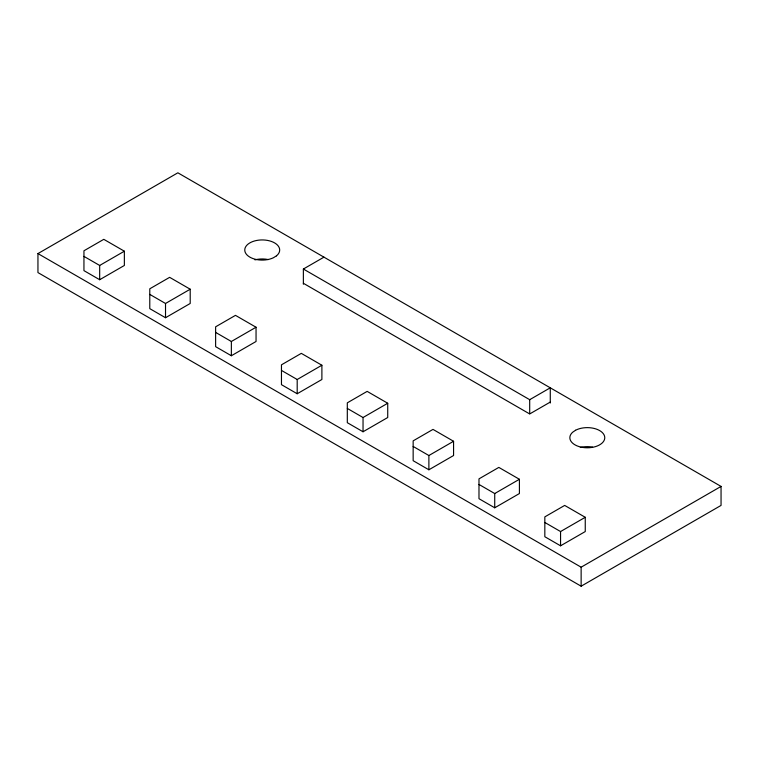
<?xml version="1.0" encoding="UTF-8"?>
<svg xmlns="http://www.w3.org/2000/svg" width="759" height="759" viewBox="0 0 759 759"><rect width="100%" height="100%" fill="white"/><g stroke="black" fill="none" stroke-linecap="round" stroke-linejoin="round"><path stroke-width="1.14" d="M37.95 253.582L177.862 172.805L721.05 486.415L721.05 505.418L581.138 586.195L37.95 272.585L37.95 253.582L581.138 567.191L721.05 486.415M83.945 256.381L99.676 265.46L124.362 251.21L124.362 265.46L99.676 279.72L83.945 270.631L83.945 250.783L103.793 239.332L124.362 251.21M149.779 294.388L165.519 303.477L190.205 289.217L190.205 303.477L165.519 317.727L149.779 308.647L149.779 288.799L169.637 277.339L190.205 289.217M303.372 284.217L303.372 269.028L323.951 257.149M215.622 332.404L231.362 341.484L256.049 327.233L256.049 341.484L231.362 355.743L215.622 346.654L215.622 326.816L235.47 315.355L256.049 327.233M281.466 370.42L297.196 379.5L321.892 365.24L321.892 379.5L297.196 393.75L281.466 384.671L281.466 364.823L301.314 353.362L321.892 365.24M347.309 408.427L363.039 417.516L387.726 403.257L387.726 417.516L363.039 431.767L347.309 422.687L347.309 402.839L367.157 391.378L387.726 403.257M413.152 446.444L428.882 455.523L453.569 441.273L453.569 455.523L428.882 469.783L413.152 460.694L413.152 440.856L433 429.395L453.569 441.273M303.372 269.028L529.697 399.689L550.275 387.811L550.275 403.001M550.275 402.071L529.697 413.949L303.372 283.278M478.986 484.451L494.726 493.54L519.412 479.28L519.412 493.54L494.726 507.79L478.986 498.71L478.986 478.863L498.834 467.402L519.412 479.28M544.829 522.467L560.559 531.547L585.255 517.296L585.255 531.556L560.559 545.806L544.829 536.727L544.829 516.879L564.677 505.418L585.255 517.296M581.138 567.191L581.138 586.195M560.559 531.547L560.559 545.806M529.697 399.689L529.697 413.712M494.726 493.54L494.726 507.79M428.882 455.523L428.882 469.783M363.039 417.516L363.039 431.767M297.196 379.5L297.196 393.75M231.362 341.484L231.362 355.743M165.519 303.477L165.519 317.727M99.676 265.46L99.676 279.72M580.312 447.478A17.457 10.076 0 0 1 592.608 447.108M254.958 259.863A17.457 10.076 0 0 1 268.307 259.578M575.55 430.258L572.609 432.269A17.457 10.076 0 0 0 584.99 447.696A17.457 10.076 0 0 0 603.974 434.698A17.457 10.076 0 0 0 575.55 430.258M276.447 255.859L273.344 257.785A17.457 10.076 0 0 1 245.328 252.557A17.457 10.076 0 0 1 265.375 240.1A17.457 10.076 0 0 1 276.447 255.859"/></g></svg>
